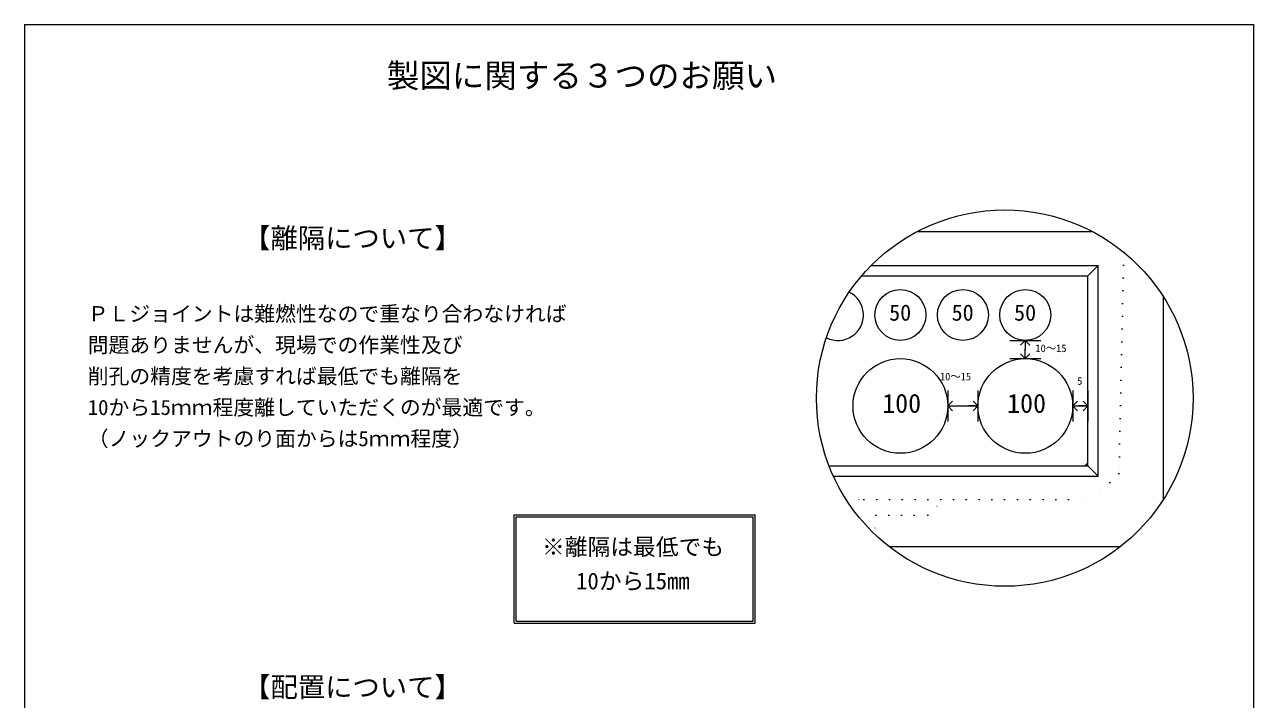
# Model space of a CAD drawing. Units: millimetres, scale not verified. Extents: x -4890 to 18490, y -2299 to 2299.
# Drawn here: x -4890 to -1830, y 617 to 2299 of the extents above; entities that cross this region are included whole.
import ezdxf
from ezdxf.enums import TextEntityAlignment as Align

# ---------------------------------------------------------------- set-up
doc = ezdxf.new("R2010")
doc.units = ezdxf.units.MM
doc.header["$LTSCALE"] = 10
doc.linetypes.add('DASHED1', pattern=[1.8, 1.2, -0.6])
doc.linetypes.add('USER5', pattern=[3.185, 0.01, -3.175])
for name, color, linetype, lineweight in [('0-2_waku', 7, 'Continuous', 18), ('0-3_gaikei', 7, 'Continuous', 18), ('0-4_kakure', 7, 'DASHED1', 5), ('0-5_sunpou', 7, 'Continuous', 5), ('0-8_hole', 7, 'Continuous', 18), ('0-9_uchigawa', 6, 'Continuous', 18), ('0-E_文字１', 7, 'Continuous', 18)]:
    doc.layers.add(name, color=color, linetype=linetype, lineweight=lineweight)
doc.styles.add('ＭＳ ゴシック', font='')
doc.styles.get('ＭＳ ゴシック').set_extended_font_data('MS Gothic')

# ---------------------------------------------------------------- blocks, each defined once
blk = doc.blocks.new('_Open90')
at = {"layer": '0-5_sunpou'}
blk.add_line((0, 0), (-1, 0), dxfattribs=at)
blk.add_lwpolyline([(-0.5, 0.5), (0, 0), (-0.5, -0.5)], dxfattribs=at)

msp = doc.modelspace()

# ---------------------------------------------------------------- linework, layer by layer
at = {"layer": '0-2_waku'}
for p, q in [((-4890, 2298.51), (-1830, 2298.51)), ((-4890, 2298.51), (-1830, 2298.51)), ((-4890, 2298.51), (-4890, -1976.49)), ((-1830, 2298.51), (-1830, -1976.49))]:
    msp.add_line(p, q, dxfattribs=at)
at = {"layer": '0-3_gaikei'}
for p, q in [((-2230.13, 1782.22), (-2668.26, 1782.22)), ((-2053.91, 1115.48), (-2053.91, 1619.85)), ((-2737.81, 998.14), (-2160.58, 998.14))]:
    msp.add_line(p, q, dxfattribs=at)
at = {"layer": '0-4_kakure', "linetype": 'USER5', "lineweight": 18}
for p, q in [((-2844.03, 1114.78), (-2799.83, 1114.78)), ((-2799.83, 1114.78), (-2229.59, 1114.78)), ((-2799.83, 1114.78), (-2229.59, 1114.78)), ((-2770.08, 1075.9), (-2773.23, 1028.77)), ((-2770.08, 1075.9), (-2666.4, 1075.9))]:
    msp.add_line(p, q, dxfattribs=at)
for points in [[(-2152.93, 1731.08), (-2164.79, 1179.58), (-2229.59, 1114.78)], [(-2770.08, 1075.9), (-2640.48, 1075.9), (-2601.6, 1114.78)]]:
    msp.add_lwpolyline(points, dxfattribs=at)
at = {"layer": '0-5_sunpou', "color": 150, "lineweight": 18}
for p, q in [((-2436.95, 1511.36), (-2359.19, 1511.36)), ((-2436.95, 1466), (-2359.19, 1466)), ((-2591.17, 1386.94), (-2591.17, 1309.18)), ((-2516, 1386.94), (-2516, 1309.18)), ((-2280.02, 1386.94), (-2280.02, 1309.18)), ((-2242.55, 1386.94), (-2242.55, 1309.18)), ((-2591.17, 1348.06), (-2516, 1348.06)), ((-2280.02, 1348.06), (-2242.55, 1348.06)), ((-2242.55, 1206.41), (-2249.71, 1199.02))]:
    msp.add_line(p, q, dxfattribs=at)
msp.add_circle((-2449.2, 1367.67), 468.88, dxfattribs=at)
at = {"layer": '0-8_hole'}
for centre, radius in [((-2709.11, 1574.86), 63.5), ((-2553.59, 1574.86), 63.5), ((-2398.07, 1574.86), 63.5), ((-2709.11, 1348.06), 117.94), ((-2398.07, 1348.06), 117.94)]:
    msp.add_circle(centre, radius, dxfattribs=at)
msp.add_arc((-2864.63, 1574.86), 63.5, 243.19936, 63.78529, dxfattribs=at)
at = {"layer": '0-9_uchigawa'}
for p, q in [((-2781.97, 1697.98), (-2216.63, 1697.98)), ((-2216.63, 1173.1), (-2216.63, 1697.98)), ((-2805.83, 1672.06), (-2799.83, 1672.06)), ((-2242.55, 1199.02), (-2242.55, 1672.06)), ((-2886.69, 1199.02), (-2799.83, 1199.02)), ((-2799.83, 1199.02), (-2242.55, 1199.02)), ((-2216.63, 1173.1), (-2242.55, 1199.02)), ((-2875.8, 1173.1), (-2799.83, 1173.1)), ((-2799.83, 1173.1), (-2216.63, 1173.1)), ((-3670.47, 1076.76), (-3070.47, 1076.76)), ((-3670.47, 806.76), (-3670.47, 1076.76)), ((-3665.47, 1071.76), (-3075.47, 1071.76)), ((-3665.47, 811.76), (-3665.47, 1071.76)), ((-3075.47, 811.76), (-3075.47, 1071.76)), ((-3070.47, 806.76), (-3070.47, 1076.76)), ((-3670.47, 806.76), (-3070.47, 806.76)), ((-3665.47, 811.76), (-3075.47, 811.76))]:
    msp.add_line(p, q, dxfattribs=at)
msp.add_lwpolyline([(-2799.83, 1672.06), (-2242.55, 1672.06), (-2216.63, 1697.98)], dxfattribs=at)

# ---------------------------------------------------------------- block references
at = {"layer": '0-5_sunpou', "xscale": 23.328, "yscale": 23.328}
for p, rotation in [((-2398.07, 1511.36), 90), ((-2398.07, 1466), 270), ((-2591.17, 1348.06), 180), ((-2280.02, 1348.06), 180)]:
    msp.add_blockref('_Open90', p, dxfattribs=dict(at, rotation=rotation))
for p in [(-2516, 1348.06), (-2242.55, 1348.06)]:
    msp.add_blockref('_Open90', p, dxfattribs=at)

# ---------------------------------------------------------------- texts
at = {"layer": '0-E_文字１', "style": 'ＭＳ ゴシック'}
for s, height, p in [('製図に関する３つのお願い', 59.38, (-3988.06, 2123.71)), ('【離隔について】', 49.88, (-4345.66, 1726.62)), ('ＰＬジョイントは難燃性なので重なり合わなければ', 38.01, (-4732.77, 1547.49)), ('50', 40.38, (-2737.09, 1548.5)), ('50', 40.38, (-2581.57, 1548.5)), ('50', 40.38, (-2426.05, 1548.5)), ('問題ありませんが、現場での作業性及び', 38.01, (-4732.77, 1469.73)), ('10～15', 19, (-2373, 1476.67)), ('削孔の精度を考慮すれば最低でも離隔を', 38.01, (-4732.77, 1391.97)), ('10～15', 19, (-2610.53, 1406.18)), ('5', 19, (-2268.86, 1395.14)), ('100', 47.51, (-2754.39, 1316.72)), ('100', 47.51, (-2443.35, 1316.72)), ('10から15ｍｍ程度離していただくのが最適です。', 38.01, (-4732.77, 1314.21)), ('（ノックアウトのり面からは5ｍｍ程度）', 38.01, (-4732.77, 1236.45)), ('※離隔は最低でも', 41.57, (-3601.62, 963.83)), ('\u3000 10から15mm', 41.57, (-3601.62, 878.78)), ('【配置について】', 49.88, (-4345.66, 607.77))]:
    msp.add_text(s, height=height, dxfattribs=at).set_placement(p, align=Align.BOTTOM_LEFT)

doc.saveas('drawing.dxf')
